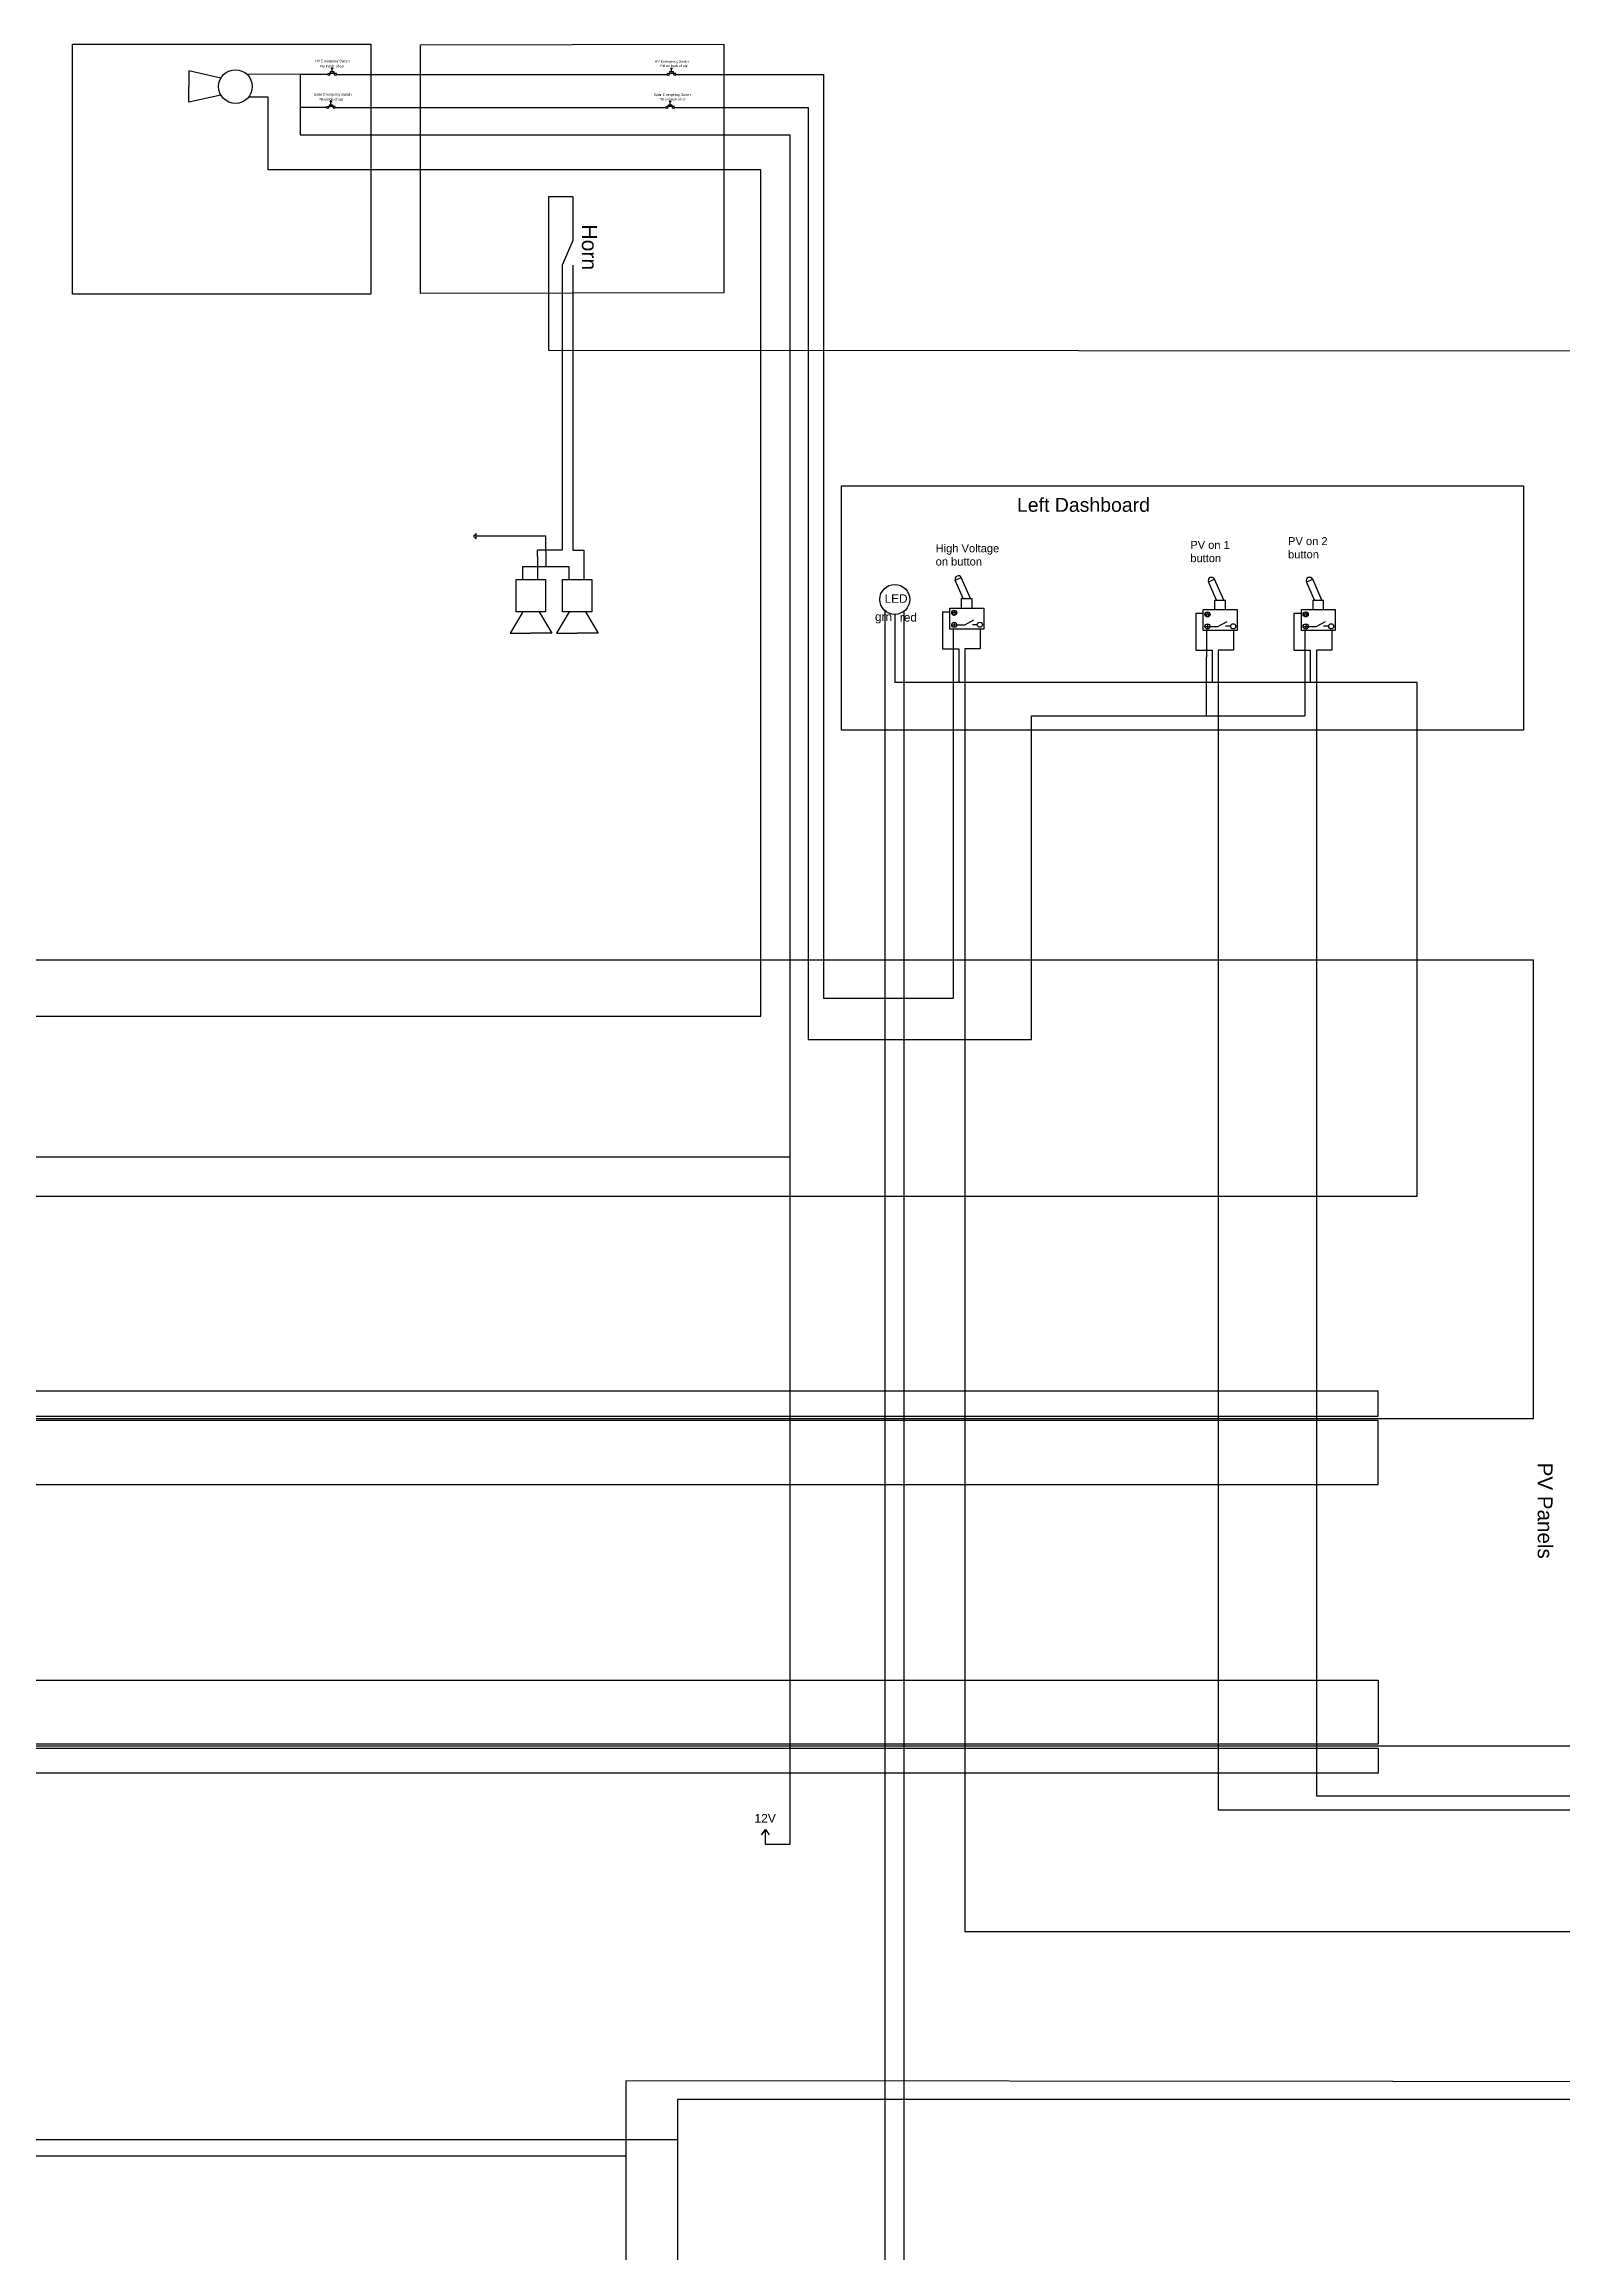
# Model space of a CAD drawing. Header units: inches. Extents: x -6006 to 7910, y 240 to 7918.
# Drawn here: x 2715 to 3670, y 2748 to 4137 of the extents above; entities that cross this region are included whole.
import ezdxf

# ---------------------------------------------------------------- set-up
doc = ezdxf.new("R2010")
doc.units = ezdxf.units.IN
doc.header["$MEASUREMENT"] = 0
doc.styles.get("Standard").update_dxf_attribs({"font": 'arial.ttf'})

msp = doc.modelspace()

# ---------------------------------------------------------------- linework, layer by layer
for p, q in [((2826.2, 4115.2), (2806, 4119.7)), ((2806, 4119.7), (2806, 4109.9)), ((2899, 4117.6), (3107, 4117.6)), ((2806, 4100), (2806, 4109.9)), ((2826.2, 4104.5), (2806, 4100)), ((2898.2, 4096.7), (3106.2, 4096.7)), ((3040.9, 3997.6), (3040.9, 3818.3)), ((3047.6, 3997.6), (3047.6, 3818.3)), ((3025.5, 3814.2), (3025.5, 3818.3)), ((3040.9, 3818.3), (3025.5, 3818.3)), ((3047.6, 3818.3), (3054.6, 3818.3)), ((3054.6, 3818.3), (3054.6, 3799.7)), ((3289.2, 3771.2), (3294.2, 3771.2)), ((3294.2, 3771.2), (3300, 3774.4)), ((3302.1, 3771.3), (3299, 3771.3)), ((3448.6, 3770.2), (3453.5, 3770.2)), ((3453.5, 3770.2), (3459.3, 3773.4)), ((3461.4, 3770.3), (3458.3, 3770.3)), ((3463.4, 3755.2), (3463.4, 3767.6)), ((3510.3, 3770.2), (3515.2, 3770.2)), ((3515.2, 3770.2), (3521.1, 3773.4)), ((3523.2, 3770.3), (3520, 3770.3)), ((3453.6, 3750.8), (3453.6, 3025.7)), ((3453.6, 3025.7), (3758.1, 3025.7))]:
    msp.add_line(p, q)
at = {"color": 1}
for p, q in [((2876.1, 4117.6), (2842.5, 4117.8)), ((2876.1, 4079.6), (3184.1, 4079.6)), ((3184.1, 4079.6), (3184.1, 3003.8)), ((3047.6, 4040.6), (3032.4, 4040.6)), ((3032.4, 4040.6), (3032.4, 3944.1)), ((3047.6, 4013), (3040.9, 3997.6)), ((3184.1, 3003.8), (3168.8, 3003.8))]:
    msp.add_line(p, q, dxfattribs=at)
at = {"color": 6}
for p, q in [((2896.3, 4119.3), (2896.3, 4121.6)), ((3109.8, 4119.3), (3109.8, 4121.6)), ((2895.5, 4098.4), (2895.5, 4100.6)), ((3108.9, 4098.4), (3108.9, 4100.6)), ((2892.8, 4096.7), (2876.1, 4096.7)), ((3446.3, 3714), (3446.3, 3750.8)), ((3508.1, 3750.8), (3508.1, 3714))]:
    msp.add_line(p, q, dxfattribs=at)
at = {"color": 1, "ltscale": 5}
for p, q in [((3047.6, 4040.6), (3047.6, 4013)), ((3288.2, 3799.3), (3292, 3801)), ((3447.5, 3798.3), (3451.4, 3800)), ((3509.2, 3798.3), (3513.1, 3800))]:
    msp.add_line(p, q, dxfattribs=at)
at = {"color": 3}
for p, q in [((3030.6, 3827.1), (2986.8, 3827.1)), ((3030.8, 3808), (3030.6, 3827.1)), ((3016, 3807.9), (3045.1, 3808)), ((3016, 3807.9), (3016, 3799.7)), ((3045.1, 3808), (3045.2, 3799.7)), ((3250.2, 3777.7), (3250.2, 3735)), ((3290.5, 3751.8), (3290.5, 3735)), ((3449.8, 3750.8), (3449.8, 3735)), ((3511.5, 3750.8), (3511.5, 3735))]:
    msp.add_line(p, q, dxfattribs=at)
at = {"ltscale": 5}
for p, q in [((3025.5, 3814.2), (3025.5, 3799.7)), ((3293.2, 3787.8), (3288.2, 3799.3)), ((3297.9, 3787.8), (3292, 3801)), ((3452.6, 3786.8), (3447.5, 3798.3)), ((3457.2, 3786.8), (3451.4, 3800)), ((3514.3, 3786.8), (3509.2, 3798.3)), ((3518.9, 3786.8), (3513.1, 3800)), ((3016.1, 3779.4), (3008.2, 3765.9)), ((3026.5, 3779.4), (3034.4, 3765.9)), ((3045.3, 3779.4), (3037.3, 3765.9)), ((3055.6, 3779.4), (3063.6, 3765.9)), ((3287.6, 3777.2), (3286.3, 3778.9)), ((3288.9, 3778.9), (3286.3, 3778.9)), ((3287.6, 3780.4), (3287.6, 3778.9)), ((3287.6, 3777.2), (3288.9, 3778.9)), ((3292.2, 3781.7), (3292.2, 3787.8)), ((3292.2, 3787.8), (3298.9, 3787.8)), ((3298.9, 3781.7), (3298.9, 3787.8)), ((3446.9, 3779.4), (3446.9, 3778)), ((3451.5, 3780.8), (3451.5, 3786.8)), ((3451.5, 3786.8), (3458.2, 3786.8)), ((3458.2, 3780.8), (3458.2, 3786.8)), ((3508.7, 3779.4), (3508.7, 3778)), ((3513.3, 3780.8), (3513.3, 3786.8)), ((3513.3, 3786.8), (3519.9, 3786.8)), ((3519.9, 3780.8), (3519.9, 3786.8)), ((3008.2, 3765.9), (3021.3, 3765.9)), ((3034.4, 3765.9), (3021.3, 3765.9)), ((3037.3, 3765.9), (3050.4, 3765.9)), ((3063.6, 3765.9), (3050.4, 3765.9)), ((3286.3, 3771.2), (3289, 3771.2)), ((3287.6, 3772.5), (3287.6, 3769.9)), ((3304, 3768.6), (3304, 3762.4)), ((3446.9, 3776.2), (3445.6, 3778)), ((3448.3, 3778), (3445.6, 3778)), ((3445.6, 3770.2), (3448.3, 3770.2)), ((3446.9, 3776.2), (3448.3, 3778)), ((3446.9, 3771.5), (3446.9, 3769)), ((3507.3, 3770.2), (3510, 3770.2)), ((3508.7, 3776.2), (3507.4, 3778)), ((3510, 3778), (3507.4, 3778)), ((3508.7, 3776.2), (3510, 3778)), ((3508.7, 3771.5), (3508.7, 3769)), ((3525.1, 3767.6), (3525.1, 3761.4)), ((3304, 3756.2), (3294.3, 3756.2)), ((3294.3, 3756.2), (3294.3, 3751.8)), ((3304, 3762.4), (3304, 3756.2)), ((3463.4, 3755.2), (3453.6, 3755.2)), ((3453.6, 3755.2), (3453.6, 3750.8)), ((3525.1, 3755.2), (3515.4, 3755.2)), ((3515.4, 3755.2), (3515.4, 3750.8)), ((3525.1, 3761.4), (3525.1, 3755.2))]:
    msp.add_line(p, q, dxfattribs=at)
at = {"color": 3, "ltscale": 5}
for p, q in [((3284.9, 3779.3), (3280.2, 3779.3)), ((3280.2, 3779.3), (3280.2, 3756.2)), ((3444.3, 3778.3), (3439.6, 3778.3)), ((3439.6, 3778.3), (3439.6, 3755.2)), ((3280.2, 3756.2), (3290.5, 3756.2)), ((3290.5, 3756.2), (3290.5, 3751.8)), ((3439.6, 3755.2), (3449.8, 3755.2)), ((3449.8, 3755.2), (3449.8, 3750.8))]:
    msp.add_line(p, q, dxfattribs=at)
at = {"color": 4, "ltscale": 5}
for p, q in [((3506, 3778.3), (3501.3, 3778.3)), ((3501.3, 3778.3), (3501.3, 3755.2)), ((3287, 3768.6), (3287, 3762.4)), ((3287, 3762.4), (3287, 3751.8)), ((3501.3, 3755.2), (3511.5, 3755.2)), ((3511.5, 3755.2), (3511.5, 3750.8))]:
    msp.add_line(p, q, dxfattribs=at)
at = {"color": 6, "ltscale": 5}
for p, q in [((3446.3, 3767.6), (3446.3, 3761.4)), ((3508.1, 3767.6), (3508.1, 3761.4)), ((3446.3, 3761.4), (3446.3, 3750.8)), ((3508.1, 3761.4), (3508.1, 3750.8))]:
    msp.add_line(p, q, dxfattribs=at)
at = {"color": 4}
msp.add_line((3287, 3751.8), (3287, 3536.4), dxfattribs=at)
at = {"color": 5}
for points in [[(2920.5, 3979.2), (2732.8, 3979.2), (2732.8, 4136.6), (2920.5, 4136.6)], [(3142.7, 3980.1), (2951.9, 3979.7), (2951.9, 4136.2), (3142.7, 4136.6)], [(3216.6, 3858.6), (3645.7, 3858.6), (3645.7, 3705), (3216.6, 3705)], [(746.4, 3271.8), (3652.1, 3271.8), (3652.1, 3560.3), (746.4, 3560.3)], [(747.7, 3065.9), (3885.9, 3065.9), (3885.9, 1571.9), (747.7, 1571.9)]]:
    msp.add_lwpolyline(points, close=True, dxfattribs=at)
at = {"color": 1}
for points in [[(2893.6, 4117.6), (2876.1, 4117.6), (2876.1, 4079.6)], [(3032.4, 3944.1), (4699.1, 3943.1), (4699.1, 1052.8)], [(3184.1, 3436.4), (2453.2, 3436.4), (2453.2, 3898.1)], [(3168.8, 3003.8), (3168.8, 3003.8), (3168.8, 3003.8), (3168.8, 3003.8), (3168.8, 3013.3), (3166.3, 3010), (3168.8, 3013.3), (3171.2, 3010)]]:
    msp.add_lwpolyline(points, dxfattribs=at)
for points in [[(2893.6, 4118.2), (2895.3, 4118.2), (2895.3, 4119.3), (2897.4, 4119.3), (2897.4, 4118.2), (2899, 4118.2), (2897.4, 4118.2), (2895.3, 4118.2)], [(3107, 4118.2), (3108.7, 4118.2), (3108.7, 4119.3), (3110.8, 4119.3), (3110.8, 4118.2), (3112.4, 4118.2), (3110.8, 4118.2), (3108.7, 4118.2)], [(3112.4, 4117.6), (3205.4, 4117.6), (3205.4, 3536.4), (3287, 3536.4)], [(2407.4, 3525.1), (3165.9, 3525.1), (3165.9, 4057.5), (2855.9, 4057.5), (2855.9, 4103.3), (2843.7, 4103.3)], [(2892.8, 4097.3), (2894.5, 4097.3), (2894.5, 4098.4), (2896.5, 4098.4), (2896.5, 4097.3), (2898.2, 4097.3), (2896.5, 4097.3), (2894.5, 4097.3)], [(3106.2, 4097.3), (3107.9, 4097.3), (3107.9, 4098.4), (3110, 4098.4), (3110, 4097.3), (3111.6, 4097.3), (3110, 4097.3), (3107.9, 4097.3)], [(848.4, 2384.8), (3244.2, 2378.3), (3244.2, 2725.9), (3244.2, 3779.8)], [(848.4, 2410.4), (3256.2, 2404), (3256.2, 2725.9), (3256.2, 3779.8)], [(3294.3, 3751.8), (3294.3, 2949.2), (4041.3, 2949.2), (4041.3, 3031.6), (4049.7, 3031.6)], [(3453.6, 3750.8), (3453.6, 3025.7), (3758.2, 3025.7), (3758.2, 3197.5), (3776.1, 3197.5), (3758.2, 3197.5), (3758.1, 2957.4), (4039.2, 2957.4), (4039.2, 3030.5), (4049.7, 3030.5)], [(3515.4, 3750.8), (3515.4, 3034.4), (3764.3, 3034.4)], [(3515.4, 3750.8), (3515.4, 3034.4), (3764.3, 3034.4), (3764.3, 3160.7), (3776, 3160.7), (3764.3, 3160.7), (3764.3, 2957.4), (4039.2, 2957.4), (4039.2, 3030.5), (4049.7, 3030.5)], [(4046, 2854.3), (3081.1, 2855.1), (3081.1, 1933.2)], [(4046, 2860.5), (4044, 2860.5), (4044, 2843.3), (3113.5, 2843.3), (3113.5, 1934.5)], [(1868.2, 2818.2), (3113.5, 2818.2)], [(1886, 2808), (3081.1, 2808)]]:
    msp.add_lwpolyline(points)
at = {"color": 6, "ltscale": 5}
msp.add_lwpolyline([(3111.6, 4096.7), (3195.8, 4096.7), (3195.8, 3510.4), (3336.1, 3510.4), (3336.1, 3714), (3508.1, 3714)], dxfattribs=at)
at = {"color": 3, "ltscale": 20}
msp.add_lwpolyline([(2986.8, 3827.1), (2986.8, 3828.8), (2985.1, 3827.1), (2986.8, 3825.4), (2986.8, 3827.1)], dxfattribs=at)
at = {"ltscale": 5}
for points in [[(3030.5, 3779.4), (3012.1, 3779.4), (3012.1, 3799.7), (3030.5, 3799.7)], [(3059.7, 3779.4), (3041.2, 3779.4), (3041.2, 3799.7), (3059.7, 3799.7)], [(3284.9, 3781.7), (3306.2, 3781.7), (3306.2, 3768.6), (3284.9, 3768.6)], [(3444.3, 3780.8), (3465.5, 3780.8), (3465.5, 3767.6), (3444.3, 3767.6)], [(3506, 3780.8), (3527.2, 3780.8), (3527.2, 3767.6), (3506, 3767.6)]]:
    msp.add_lwpolyline(points, close=True, dxfattribs=at)
at = {"color": 3}
msp.add_lwpolyline([(2221, 3411.8), (3578.9, 3411.8), (3578.9, 3735), (3250.2, 3735)], dxfattribs=at)
at = {"color": 6}
for points in [[(2183.3, 3273.4), (3554.2, 3273.4), (3554.2, 3289.1), (2183.3, 3289.1)], [(2183.3, 3230.4), (3554.2, 3230.4), (3554.2, 3270.7), (2183.3, 3270.7)], [(2183.3, 3107.3), (3554.2, 3107.3), (3554.2, 3067), (2183.3, 3067)], [(2183.3, 3064.4), (3554.2, 3064.4), (3554.2, 3048.7), (2183.3, 3048.7)]]:
    msp.add_lwpolyline(points, close=True, dxfattribs=at)
for centre, radius in [((2835.4, 4109.9), 10.6), ((3250.2, 3787.2), 9.45)]:
    msp.add_circle(centre, radius)
for centre in [(2894.2, 4117.6), (2898.3, 4117.6), (3107.6, 4117.6), (3111.8, 4117.6), (2893.4, 4096.7), (2897.5, 4096.7), (3106.8, 4096.7), (3110.9, 4096.7)]:
    msp.add_circle(centre, 0.635, dxfattribs=at)
at = {"ltscale": 5}
for centre in [(3287.6, 3778.8), (3446.9, 3777.8), (3508.7, 3777.8), (3287.6, 3771.2), (3303.7, 3771.3), (3446.9, 3770.2), (3463.1, 3770.3), (3508.7, 3770.2), (3524.8, 3770.3)]:
    msp.add_circle(centre, 1.62, dxfattribs=at)
at = {"color": 6}
for centre in [(2896.3, 4120.9), (3109.8, 4120.9), (2895.5, 4100), (3108.9, 4100)]:
    msp.add_arc(centre, 0.635, 0, 180, dxfattribs=at)
at = {"color": 1, "ltscale": 5}
for centre in [(3290.2, 3800), (3449.5, 3799), (3511.2, 3799)]:
    msp.add_arc(centre, 2.12, 29.6395, 197.8735, dxfattribs=at)

# ---------------------------------------------------------------- texts
at = {"color": 6}
for s, p in [('HV Emergency Switch', (2885.6, 4125.2)), ('HV Emergency Switch', (3099.3, 4124.9)), ('PB inside of car', (2888.7, 4122)), ('PB on back of car', (3102.8, 4122.2)), ('Solar Emergency Switch', (2884.8, 4104.2)), ('PB inside of car', (2887.9, 4101.1)), ('Solar Emergency Switch', (3098.5, 4104)), ('PB on back of car', (3102, 4101.2))]:
    msp.add_text(s, height=1.552, dxfattribs=at).set_placement(p)
at = {"ltscale": 5}
msp.add_text('Horn', height=9.52, rotation=270, dxfattribs=at).set_placement((3053.4, 4023.2))
for s, p in [('LED', (3243.8, 3785.1)), ('red', (3253.4, 3773.3)), ('grn', (3237.7, 3773.7))]:
    msp.add_text(s, height=5.32).set_placement(p)
msp.add_text('PV Panels', height=9.28, rotation=270).set_placement((3654.7, 3244.1))
at = {"color": 1}
msp.add_text('12V', height=5.41, dxfattribs=at).set_placement((3161.9, 3017.6))
for s, width, gutter_width, insert, char_height, attachment_point in [('Left Dashboard', 149.565, 43.8, (3410.7, 3851.1), 8.755, 3), ('High Voltage on button', 40.195, 25, (3275.9, 3821.9), 5, 1), ('PV on 1 button', 40.195, 25, (3436.1, 3824), 5, 1), ('PV on 2 button', 40.195, 25, (3497.6, 3826.4), 5, 1)]:
    msp.add_mtext_dynamic_manual_height_columns(s, width=width, gutter_width=gutter_width, heights=[0], dxfattribs=dict(insert=insert, char_height=char_height, attachment_point=attachment_point))

doc.saveas('drawing.dxf')
